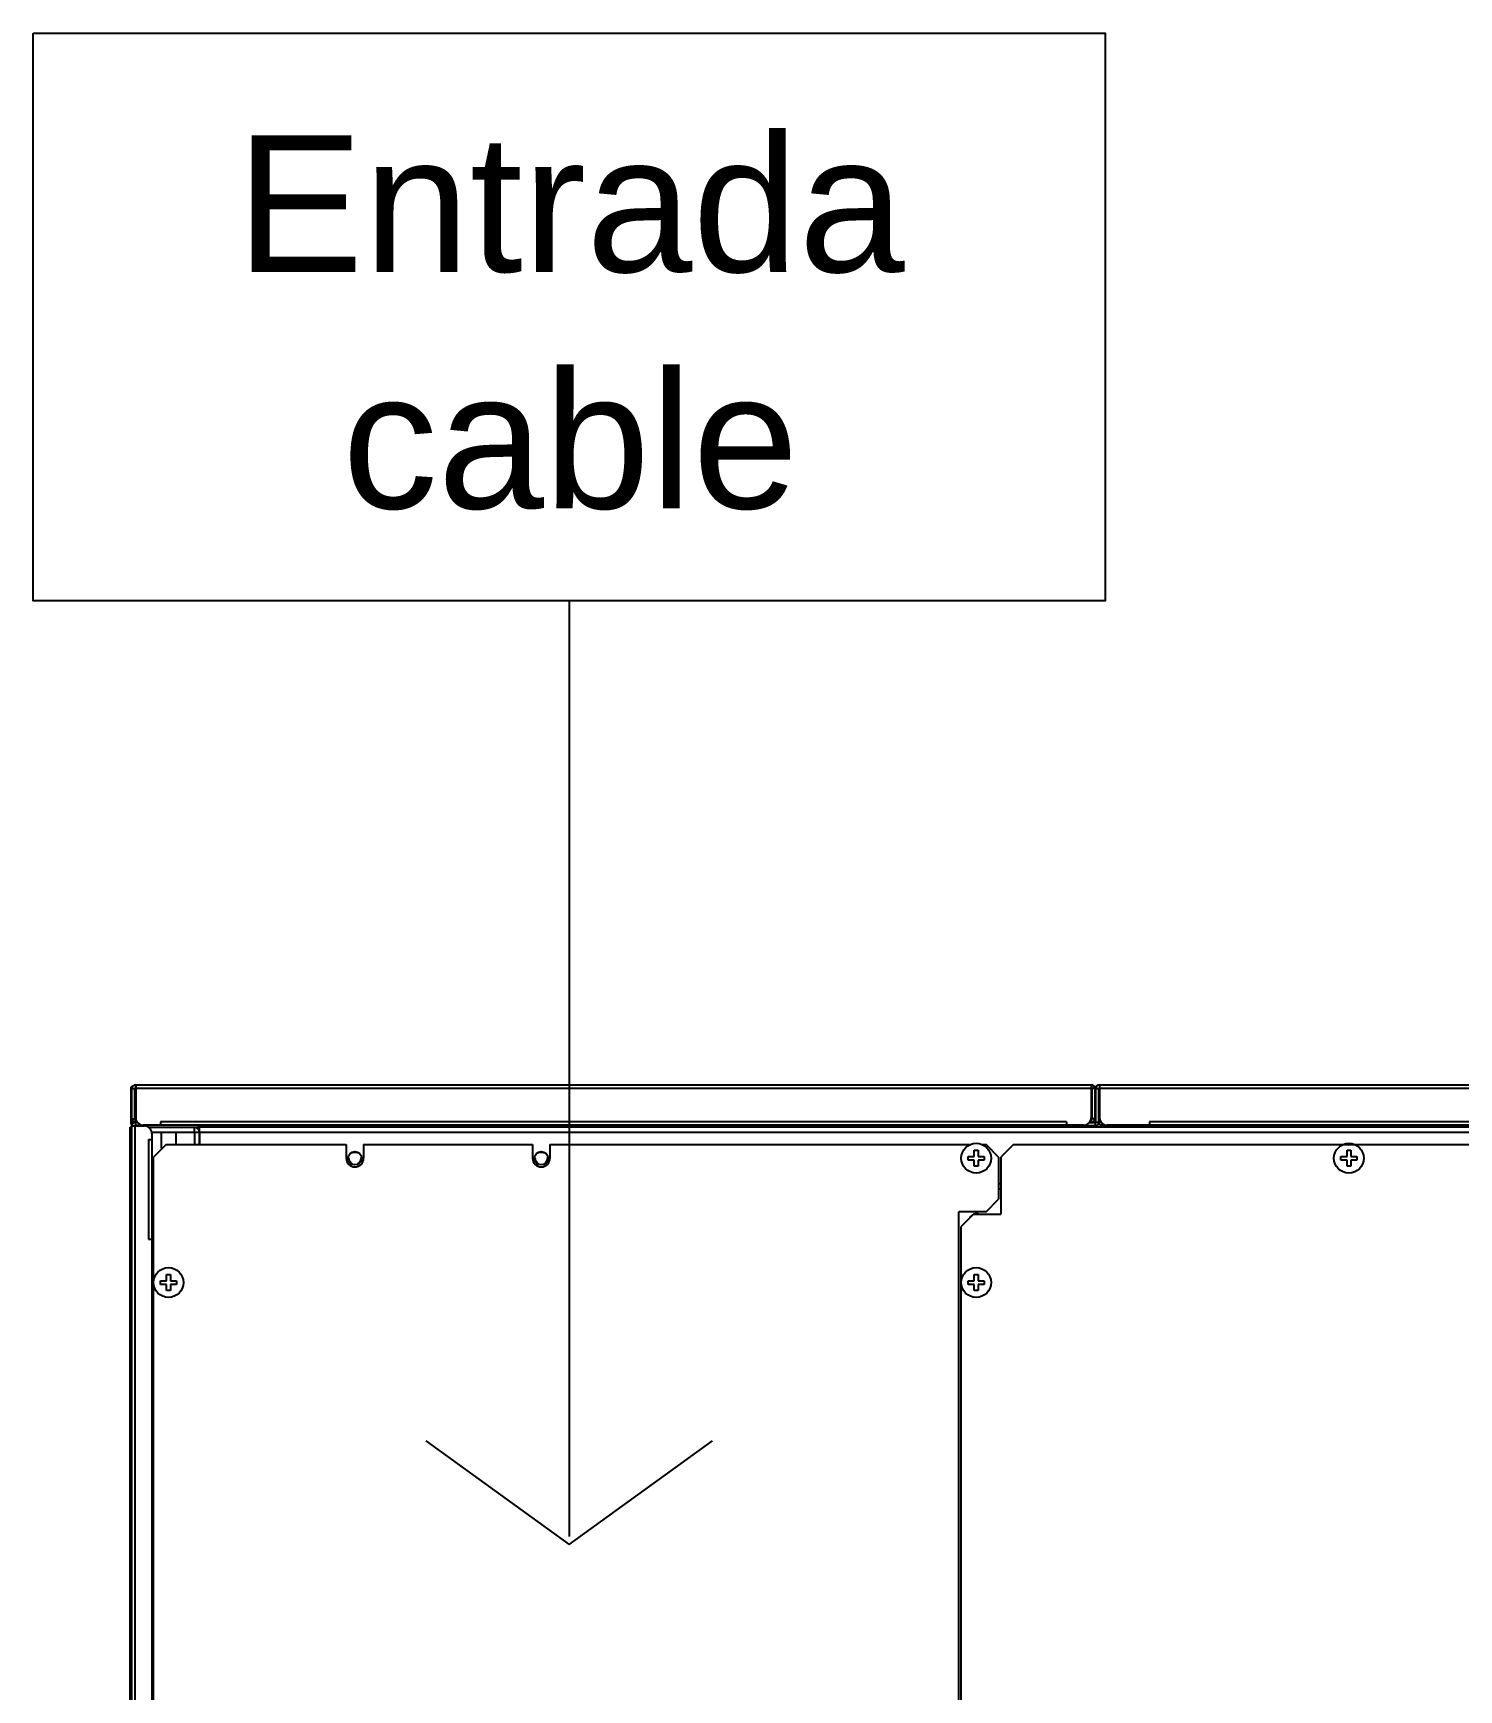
# Model space of a CAD drawing. Header units: millimetres. Extents: x -4 to 141, y -1 to 132.
# Drawn here: x -3.9 to 53.5, y 65.8 to 132.4 of the extents above; entities that cross this region are included whole.
import ezdxf
from ezdxf.enums import TextEntityAlignment as Align

# ---------------------------------------------------------------- set-up
doc = ezdxf.new("R2010")
doc.units = ezdxf.units.MM
doc.layers.add('DIMENSIONES', color=130, linetype='Continuous', lineweight=5)
doc.styles.get("Standard").update_dxf_attribs({"font": 'arial.ttf'})

msp = doc.modelspace()

# ---------------------------------------------------------------- linework, layer by layer
at = {"color": 7}
for p, q in [((17.663, 109.573), (17.663, 71.938)), ((11.89, 75.777), (17.663, 71.619)), ((17.663, 71.619), (23.436, 75.777))]:
    msp.add_line(p, q, dxfattribs=at)
for p, q in [((0.04, 88.54), (0.04, 90.02)), ((0.084, 90.02), (0.04, 90.02)), ((0.21, 90.1), (0.21, 89.98)), ((0.21, 90.1), (38.68, 90.1)), ((0.21, 88.72), (0.21, 89.98)), ((0.21, 89.98), (0.22, 89.98)), ((0.22, 90.1), (0.22, 88.78)), ((38.67, 90.1), (38.67, 88.78)), ((38.68, 89.98), (38.67, 89.98)), ((38.68, 90.1), (38.68, 89.98)), ((38.874, 90.02), (38.806, 90.02)), ((39, 90.1), (39, 89.98)), ((39, 90.1), (58.031, 90.1)), ((39, 89.98), (39.01, 89.98)), ((39.01, 90.1), (39.01, 88.78)), ((45.713, 90.1), (140.37, 90.1)), ((0.07, 89.88), (0.04, 89.88)), ((0.07, 88.6), (0.07, 89.96)), ((0.07, 89.96), (0.19, 89.96)), ((0.19, 88.74), (0.19, 89.96)), ((0.21, 89.88), (0.19, 89.88)), ((0.21, 89.96), (0.22, 89.96)), ((38.67, 89.96), (0.22, 89.96)), ((38.7, 89.88), (38.67, 89.88)), ((38.7, 89.96), (38.7, 88.74)), ((38.82, 89.96), (38.7, 89.96)), ((38.82, 89.96), (38.82, 88.6)), ((38.86, 89.88), (38.82, 89.88)), ((38.86, 88.59), (38.86, 89.96)), ((38.86, 89.96), (38.98, 89.96)), ((38.98, 88.59), (38.98, 89.96)), ((39.01, 89.88), (38.98, 89.88)), ((58.031, 89.96), (39.01, 89.96)), ((0.07, 88.74), (0.19, 88.74)), ((0.21, 88.6), (0.21, 88.72)), ((0.227, 88.72), (0.21, 88.72)), ((38.68, 88.72), (38.663, 88.72)), ((38.67, 88.78), (38.67, 88.72)), ((38.68, 88.6), (38.68, 88.72)), ((38.82, 88.74), (38.7, 88.74)), ((39.01, 88.62), (39.01, 88.78)), ((39.01, 88.64), (39.045, 88.64)), ((0, 3.4), (0, 88.4)), ((0, 88.4), (0.07, 88.4)), ((0, 88.1), (0.07, 88.1)), ((0.04, 88.54), (0.087, 88.54)), ((0.19, 88.6), (0.07, 88.6)), ((0.07, 3.34), (0.07, 88.46)), ((0.07, 88.46), (0.19, 88.46)), ((0.07, 88.45), (0.57, 88.45)), ((0.19, 88.46), (0.19, 88.45)), ((0.19, 88.45), (0.19, 3.35)), ((0.21, 88.6), (0.21, 88.48)), ((0.28, 88.6), (0.21, 88.6)), ((0.21, 88.6), (0.28, 88.6)), ((0.21, 88.48), (0.52, 88.48)), ((38.37, 88.48), (0.52, 88.48)), ((0.735, 88.4), (2.57, 88.4)), ((0.865, 88.2), (2.57, 88.2)), ((0.87, 88.15), (0.87, 3.65)), ((1.22, 88.62), (1.22, 88.48)), ((37.67, 88.62), (1.22, 88.62)), ((1.24, 88.2), (1.24, 87.55)), ((1.84, 88.2), (1.84, 87.7)), ((2.57, 88.4), (2.57, 88.2)), ((2.57, 88.4), (2.79, 88.4)), ((2.59, 88.18), (2.59, 87.7)), ((2.79, 88.18), (2.59, 88.18)), ((2.74, 88.48), (2.74, 88.4)), ((2.79, 88.4), (2.79, 88.48)), ((2.79, 87.7), (2.79, 88.4)), ((58.031, 88.4), (2.79, 88.4)), ((2.79, 88.18), (2.79, 87.7)), ((58.031, 88.18), (2.79, 88.18)), ((2.99, 88.4), (2.99, 88.48)), ((3.71, 88.48), (3.71, 88.4)), ((4.31, 88.48), (4.31, 88.4)), ((7.89, 88.48), (7.89, 88.4)), ((12.69, 88.4), (12.69, 88.48)), ((15.29, 88.48), (15.29, 88.4)), ((20.29, 88.4), (20.29, 88.48)), ((22.89, 88.48), (22.89, 88.4)), ((27.69, 88.4), (27.69, 88.48)), ((32.98, 88.48), (32.98, 88.45)), ((38.84, 88.45), (32.98, 88.45)), ((33.28, 88.48), (33.28, 88.45)), ((35.29, 88.4), (35.29, 88.45)), ((35.49, 88.4), (35.49, 88.45)), ((36.21, 88.45), (36.21, 88.4)), ((36.81, 88.45), (36.81, 88.4)), ((37.67, 88.62), (37.67, 88.48)), ((38.84, 88.57), (38.584, 88.57)), ((38.68, 88.6), (38.61, 88.6)), ((38.67, 88.6), (38.67, 88.57)), ((38.7, 88.6), (38.82, 88.6)), ((38.84, 88.45), (38.84, 88.57)), ((38.98, 88.59), (38.86, 88.59)), ((39.01, 88.54), (38.97, 88.54)), ((39.01, 88.5), (39.01, 88.62)), ((39.057, 88.62), (39.01, 88.62)), ((39.204, 88.5), (39.01, 88.5)), ((39.01, 88.5), (39.204, 88.5)), ((58.031, 88.48), (39.31, 88.48)), ((41.01, 88.62), (41.01, 88.48)), ((58.031, 88.62), (41.01, 88.62)), ((42.89, 88.48), (42.89, 88.4)), ((47.69, 88.4), (47.69, 88.48)), ((47.79, 88.48), (47.79, 88.4)), ((140.06, 88.48), (48.261, 88.48)), ((52.79, 88.4), (52.79, 88.48)), ((0.73, 87.9), (0.73, 83.9)), ((0.73, 87.9), (0.87, 87.9)), ((1.44, 87.7), (0.94, 87.2)), ((1.24, 87.55), (1.265, 87.525)), ((1.44, 87.7), (8.69, 87.7)), ((8.69, 87.7), (8.69, 87.15)), ((9.39, 87.7), (9.39, 87.15)), ((9.39, 87.7), (16.19, 87.7)), ((16.19, 87.7), (16.19, 87.15)), ((16.89, 87.7), (16.89, 87.15)), ((16.89, 87.7), (33.802, 87.7)), ((33.965, 87.225), (33.965, 87.475)), ((33.965, 87.475), (34.115, 87.475)), ((34.115, 87.475), (34.115, 87.225)), ((34.278, 87.7), (34.44, 87.7)), ((34.94, 87.2), (34.44, 87.7)), ((35.54, 87.7), (35.04, 87.2)), ((35.54, 87.7), (48.802, 87.7)), ((47.019, 87.7), (123.802, 87.7)), ((48.965, 87.225), (48.965, 87.475)), ((48.965, 87.475), (49.115, 87.475)), ((49.115, 87.475), (49.115, 87.225)), ((49.278, 87.7), (58.031, 87.7)), ((0.94, 49.2), (0.94, 87.2)), ((8.788, 87.149), (8.77, 87.15)), ((8.79, 87.137), (8.771, 87.135)), ((8.904, 86.941), (8.893, 86.924)), ((9.176, 86.941), (9.187, 86.924)), ((9.29, 87.137), (9.309, 87.135)), ((9.292, 87.149), (9.31, 87.15)), ((16.288, 87.149), (16.27, 87.15)), ((16.29, 87.137), (16.271, 87.135)), ((16.404, 86.941), (16.393, 86.924)), ((16.676, 86.941), (16.687, 86.924)), ((16.79, 87.137), (16.809, 87.135)), ((16.792, 87.149), (16.81, 87.15)), ((33.715, 87.075), (33.715, 87.225)), ((33.715, 87.225), (33.965, 87.225)), ((33.965, 87.075), (33.715, 87.075)), ((33.965, 86.825), (33.965, 87.075)), ((34.115, 86.825), (33.965, 86.825)), ((34.115, 87.225), (34.365, 87.225)), ((34.115, 87.075), (34.115, 86.825)), ((34.365, 87.075), (34.115, 87.075)), ((34.365, 87.225), (34.365, 87.075)), ((34.94, 87.2), (34.94, 85.5)), ((35.04, 87.2), (35.04, 84.9)), ((48.715, 87.075), (48.715, 87.225)), ((48.715, 87.225), (48.965, 87.225)), ((48.965, 87.075), (48.715, 87.075)), ((48.965, 86.825), (48.965, 87.075)), ((49.115, 86.825), (48.965, 86.825)), ((49.115, 87.225), (49.365, 87.225)), ((49.115, 87.075), (49.115, 86.825)), ((49.365, 87.075), (49.115, 87.075)), ((49.365, 87.225), (49.365, 87.075)), ((35.04, 86.12), (34.94, 86.12)), ((34.44, 85), (34.94, 85.5)), ((35.04, 85.9), (34.94, 85.9)), ((33.34, 51.2), (33.34, 85)), ((34.44, 85), (33.34, 85)), ((33.94, 84.9), (33.44, 84.4)), ((33.84, 84.8), (33.84, 84.831)), ((33.94, 84.9), (35.04, 84.9)), ((33.44, 58.95), (33.44, 84.4)), ((0.73, 83.9), (0.87, 83.9)), ((0.94, 83.6), (0.87, 83.6)), ((0.94, 83.4), (0.87, 83.4)), ((0.94, 83.4), (0.87, 83.4)), ((0.07, 82.9), (0, 82.9)), ((1.215, 82.075), (1.215, 82.225)), ((1.215, 82.225), (1.465, 82.225)), ((1.465, 82.075), (1.215, 82.075)), ((1.465, 82.225), (1.465, 82.475)), ((1.465, 82.475), (1.615, 82.475)), ((1.465, 81.825), (1.465, 82.075)), ((1.615, 82.475), (1.615, 82.225)), ((1.615, 82.225), (1.865, 82.225)), ((1.615, 82.075), (1.615, 81.825)), ((1.865, 82.075), (1.615, 82.075)), ((1.865, 82.225), (1.865, 82.075)), ((33.715, 82.075), (33.715, 82.225)), ((33.715, 82.225), (33.965, 82.225)), ((33.965, 82.075), (33.715, 82.075)), ((33.965, 82.225), (33.965, 82.475)), ((33.965, 82.475), (34.115, 82.475)), ((33.965, 81.825), (33.965, 82.075)), ((34.115, 82.475), (34.115, 82.225)), ((34.115, 82.225), (34.365, 82.225)), ((34.115, 82.075), (34.115, 81.825)), ((34.365, 82.075), (34.115, 82.075)), ((34.365, 82.225), (34.365, 82.075)), ((1.615, 81.825), (1.465, 81.825)), ((34.115, 81.825), (33.965, 81.825))]:
    msp.add_line(p, q)
msp.add_lwpolyline([(-3.909, 132.405), (39.235, 132.405), (39.235, 109.573), (-3.909, 109.573)], close=True, dxfattribs=at)
for points in [[(1.288, 87.548), (1.274, 87.549), (1.26, 87.55), (1.249, 87.55), (1.24, 87.55)], [(8.859, 87.35), (8.884, 87.364), (8.941, 87.385), (8.995, 87.397), (9.047, 87.4), (9.098, 87.395), (9.149, 87.382), (9.202, 87.361), (9.219, 87.351)], [(16.359, 87.35), (16.384, 87.364), (16.441, 87.385), (16.495, 87.397), (16.547, 87.4), (16.598, 87.395), (16.649, 87.382), (16.702, 87.361), (16.719, 87.351)], [(8.972, 86.889), (8.929, 86.919), (8.881, 86.963), (8.844, 87.011), (8.816, 87.062), (8.795, 87.117), (8.783, 87.178), (8.78, 87.219)], [(9.3, 87.219), (9.297, 87.173), (9.282, 87.108), (9.26, 87.052), (9.23, 87.002), (9.193, 86.957), (9.147, 86.915), (9.109, 86.889)], [(16.472, 86.889), (16.429, 86.919), (16.381, 86.963), (16.344, 87.011), (16.316, 87.062), (16.295, 87.117), (16.283, 87.178), (16.28, 87.219)], [(16.8, 87.219), (16.797, 87.173), (16.782, 87.108), (16.76, 87.052), (16.73, 87.002), (16.693, 86.957), (16.647, 86.915), (16.609, 86.889)]]:
    msp.add_lwpolyline(points)
for centre, radius in [((9.04, 87.15), 0.27), ((16.54, 87.15), 0.27), ((34.04, 87.15), 0.6), ((49.04, 87.15), 0.6), ((1.54, 82.15), 0.6), ((34.04, 82.15), 0.6)]:
    msp.add_circle(centre, radius)
for centre, radius, start, end in [((0.21, 89.96), 0.14, 90, 180), ((0.21, 89.96), 0.02, 90, 180), ((38.68, 89.96), 0.14, 0, 90), ((38.68, 89.96), 0.02, 0, 90), ((39, 89.96), 0.14, 90, 180), ((39, 89.96), 0.02, 90, 180), ((0.34, 88.7), 0.3, 180, 213.78779), ((0.21, 88.74), 0.14, 180, 270), ((0.21, 88.74), 0.02, 180, 270), ((0.52, 88.78), 0.3, 180, 270), ((38.37, 88.78), 0.3, 270, 0), ((38.68, 88.74), 0.14, 270, 0), ((38.68, 88.74), 0.02, 270, 0), ((39.31, 88.78), 0.3, 180, 270), ((0.18, 88.54), 0.14, 180, 218.03751), ((0.21, 88.46), 0.14, 90, 180), ((0.21, 88.46), 0.02, 90, 180), ((0.57, 88.15), 0.3, 0, 90), ((2.57, 88.18), 0.22, 0, 90), ((2.57, 88.18), 0.02, 0, 90), ((38.84, 88.59), 0.14, 270, 0), ((38.84, 88.59), 0.02, 270, 0), ((9.04, 87.15), 0.35, 180, 0), ((9.04, 87.15), 0.25, 183.09066, 236.90934), ((9.04, 87.15), 0.25, 303.09069, 356.90931), ((16.54, 87.15), 0.35, 180, 0), ((16.54, 87.15), 0.25, 183.09066, 236.90934), ((16.54, 87.15), 0.25, 303.09069, 356.90931), ((34.04, 84.65), 0.27, 68.21584, 158.26694)]:
    msp.add_arc(centre, radius, start, end)

# ---------------------------------------------------------------- texts
at = {"layer": 'DIMENSIONES', "color": 7, "linetype": 'Continuous', "lineweight": 18}
for s, p in [('Entrada', (17.714, 125.656)), ('cable', (17.714, 116.143))]:
    msp.add_text(s, height=5.5, dxfattribs=at).set_placement(p, align=Align.MIDDLE)

doc.saveas('drawing.dxf')
